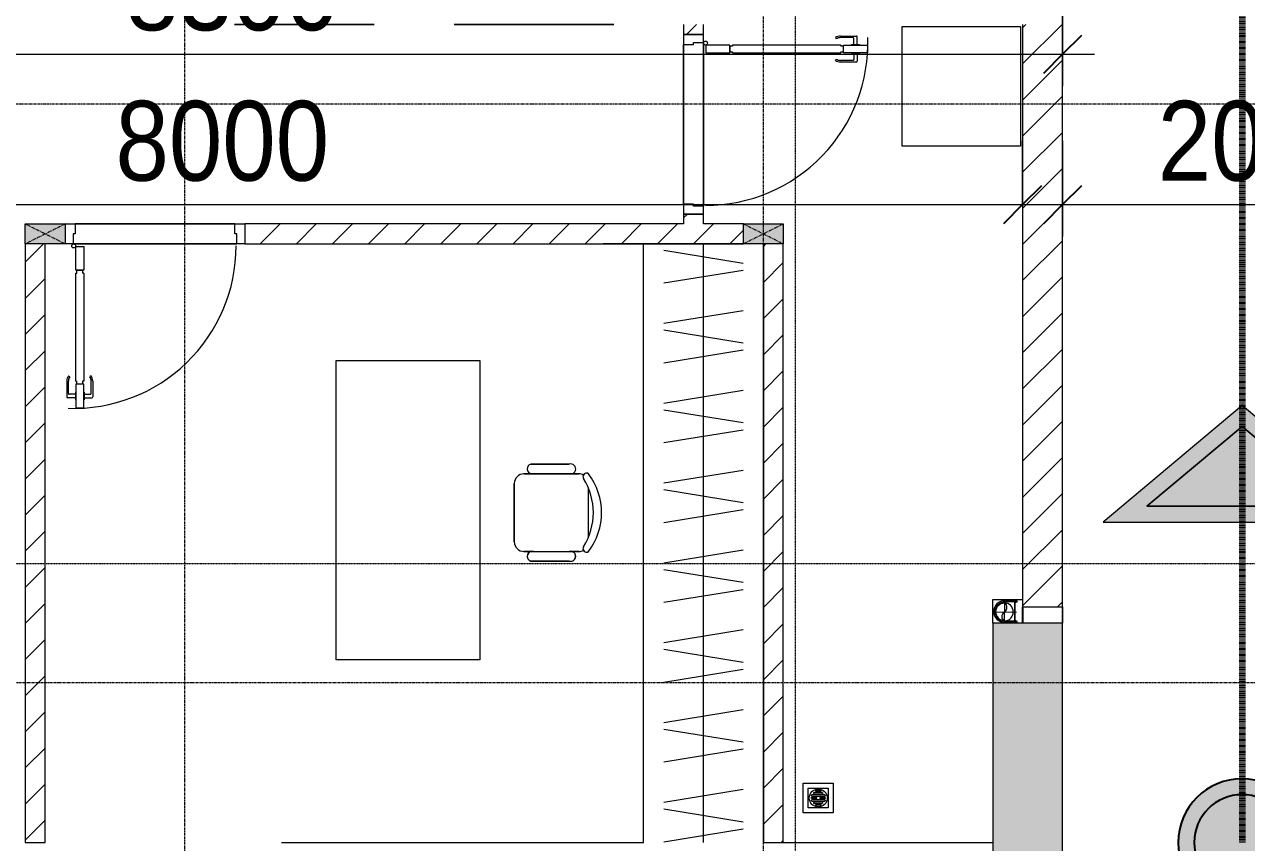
# Model space of a CAD drawing. Header units: millimetres. Extents: x 962 to 239635, y -15958 to 82755.
# Drawn here: x 172999 to 179126, y 24737 to 28837 of the extents above; entities that cross this region are included whole.
import ezdxf

# ---------------------------------------------------------------- set-up
doc = ezdxf.new("R2010")
doc.units = ezdxf.units.MM
for name, pattern in [('1 NÉT CALL OUT', [6, 3, -3]), ('Dash', [6, 3, -3]), ('Dash 1_8_', [6.35, 3.175, -3.175]), ('Dash Dot 3_16_', [7.9375, 4.7625, -1.5875, 0, -1.5875]), ('Grid Line', [22.225, 12.7, -3.175, 3.175, -3.175]), ('IMPORT-CENTER _2_', [40.64, 25.4, -5.08, 5.08, -5.08])]:
    doc.linetypes.add(name, pattern=pattern)
for name, color, linetype, lineweight in [('0-1', 7, 'Continuous', 5), ('A-ANNO-DIMS', 211, 'Continuous', 9), ('A-ANNO-DIMS-160', 211, 'Continuous', 9), ('A-ANNO-NOTE', 131, 'Continuous', 9), ('A-ANNO-NOTE-1', 131, 'Continuous', 25), ('A-AREA', 32, 'Dash 1_8_', 9), ('A-DETL-3', 90, '1 NÉT CALL OUT', 100), ('A-DETL-GENF-1', 9, 'Continuous', 9), ('A-DOOR-1', 254, 'Continuous', 9), ('A-DOOR-2', 9, 'Continuous', 9), ('A-FLOR', 192, 'Continuous', 9), ('A-FLOR-2', 9, 'Continuous', 9), ('A-WALL-1', 253, 'Continuous', 18), ('A-WALL-2', 9, 'Continuous', 9), ('A-WALL-3', 113, 'Continuous', 18), ('A-WALL-PATT-1', 10, 'Continuous', 9), ('A-WALL-PATT-2', 111, 'Continuous', 9), ('G-ANNO-SYMB-1', 111, 'Dash Dot 3_16_', 18), ('G-IMPT', 8, 'Continuous', 9), ('G-IMPT-1', 254, 'Continuous', 9), ('G-IMPT-2', 8, 'IMPORT-CENTER _2_', 9), ('I-FURN', 30, 'Continuous', 9), ('I-FURN-1', 254, 'Continuous', 9), ('M-EQPM', 50, 'Continuous', 9), ('S-COLS', 52, 'Continuous', 9), ('S-COLS-1', 52, 'Continuous', 5), ('S-COLS-2', 7, 'Continuous', 18), ('S-COLS-3', 254, 'Continuous', 9), ('S-COLS-4', 253, 'Continuous', 18), ('S-COLS-HDLN-1', 9, 'Dash', 9), ('S-GRID-1', 1, 'Grid Line', 9)]:
    doc.layers.add(name, color=color, linetype=linetype, lineweight=lineweight)
doc.styles.add('UTM Avo', font='UTM Avo.ttf', dxfattribs={"width": 0.9, "height": 400})
doc.dimstyles.new('1_Dim_chi_tiet_2_5', dxfattribs={"dimscale": 304.8, "dimtxt": 399.720379, "dimasz": 0.629921, "dimexe": 0.524934, "dimexo": 0.0625, "dimgap": 0.052493, "dimtad": 1, "dimdec": 0, "dimrnd": 5, "dimzin": 0, "dimdsep": 46, "dimtxsty": 'UTM Avo', "dimblk1": 'OBLIQUE', "dimblk2": 'OBLIQUE', "dimsah": 1, "dimcen": 0.09, "dimdle": 0.524934, "dimazin": 0, "dimtfac": 1, "dimtdec": 4, "dimtix": 1, "dimtmove": 0, "dimatfit": 3, "dimfxl": 1.049869, "dimfxlon": 1, "dimtvp": 1, "dimtolj": 1, "dimtzin": 0, "dimarcsym": 2})
doc.dimstyles.new('1_Dim_chi_tiet_2_5_1', dxfattribs={"dimscale": 304.8, "dimtxt": 399.720379, "dimasz": 0.629921, "dimexe": 0.524934, "dimexo": 0.0625, "dimgap": 0.052493, "dimtad": 1, "dimdec": 0, "dimrnd": 5, "dimzin": 0, "dimdsep": 46, "dimtxsty": 'UTM Avo', "dimblk1": 'OBLIQUE', "dimblk2": 'OBLIQUE', "dimsah": 1, "dimcen": 0.09, "dimdle": 0.524934, "dimazin": 0, "dimtfac": 1, "dimtdec": 4, "dimtix": 1, "dimtmove": 0, "dimatfit": 3, "dimfxl": 1.049869, "dimfxlon": 1, "dimtvp": 1, "dimtolj": 1, "dimtzin": 0, "dimarcsym": 2})
pattern_1 = [(45, (0, 0), (-90.50967, 90.50967), [])]

# ---------------------------------------------------------------- blocks, each defined once
blk = doc.blocks.new('NCV_TKTC_KET CAU_rvt-1-TKCS_MB TẦNG 2')
at = {"layer": 'S-COLS-1'}
h = blk.add_hatch(color=256, dxfattribs=at)
h.paths.add_polyline_path([(116452.6, 24536.9), (116452.6, 25836.9), (116102.6, 25836.9), (116102.6, 24536.9), (116182.6, 24536.9)])
h.paths.add_polyline_path([(116172.6, 24561.9), (116172.6, 24611.9), (116182.6, 24611.9), (116182.6, 24561.9)])
at = {"layer": 'S-COLS-2'}
for p, q in [((116452.6, 25836.9), (116102.6, 25836.9)), ((116102.6, 25836.9), (116102.6, 24536.9)), ((116452.6, 24536.9), (116452.6, 25836.9))]:
    blk.add_line(p, q, dxfattribs=at)
blk = doc.blocks.new('DOOR_CW_01 CANH MO-PANEL KINH - DIW_01-900x2200-CỬA GỖ VÂN LAMINATE-V12-TKCS_MB TẦNG 2')
at = {"layer": 'A-DETL-GENF-1'}
for p, q in [((-397, -182), (-397, -62)), ((-397, -62), (-357, -62)), ((-357, -62), (-357, -182)), ((-357, -182), (-397, -182)), ((-391, -196), (-391, -182)), ((-391, -182), (-363, -182)), ((-363, -182), (-363, -196)), ((-397, -196), (-391, -196)), ((-397, -738), (-397, -196)), ((-357, -196), (-363, -196)), ((-357, -196), (-357, -738)), ((-433.9, -711.2), (-427.3, -715.8)), ((-320.1, -711.2), (-326.7, -715.8)), ((-442, -737), (-442, -816.5)), ((-434, -799.5), (-434, -737)), ((-399, -792.2), (-399, -831.8)), ((-397, -792.2), (-399, -792.2)), ((-397, -738), (-391, -738)), ((-357, -752), (-397, -752)), ((-397, -752), (-397, -872)), ((-397, -792.2), (-397, -831.8)), ((-391, -752), (-391, -738)), ((-363, -752), (-391, -752)), ((-357, -738), (-363, -738)), ((-363, -738), (-363, -752)), ((-357, -872), (-357, -752)), ((-357, -792.2), (-357, -831.8)), ((-357, -792.2), (-355, -792.2)), ((-355, -792.2), (-355, -831.8)), ((-320, -799.5), (-320, -737)), ((-312, -737), (-312, -816.5)), ((-399, -820.5), (-438, -820.5)), ((-399, -803.5), (-430, -803.5)), ((-399, -831.8), (-397, -831.8)), ((-355, -831.8), (-357, -831.8)), ((-355, -803.5), (-324, -803.5)), ((-355, -820.5), (-316, -820.5)), ((-397, -872), (-357, -872))]:
    blk.add_line(p, q, dxfattribs=at)
blk.add_circle((-407, -60), 10, dxfattribs=at)
for centre, radius, start, end in [((-407, -60), 814, 268, 0), ((-397, -737), 45, 145, 180), ((-397, -737), 37, 145, 180), ((-357, -737), 37, 0, 35), ((-357, -737), 45, 360, 35), ((-438, -816.5), 4, 180, 270), ((-430, -799.5), 4, 180, 270), ((-324, -799.5), 4, 270, 0), ((-316, -816.5), 4, 270, 0)]:
    blk.add_arc(centre, radius, start, end, dxfattribs=at)
at = {"layer": 'A-DOOR-2'}
for p, q in [((-450, 50), (-400, 50)), ((-400, 50), (-400, 0)), ((400, 0), (400, 50)), ((400, 50), (450, 50)), ((450, 50), (450, -50)), ((-410, -50), (-450, -50)), ((-410, 0), (-410, -50)), ((-400, 0), (-410, 0)), ((-407, -50), (-382, -50)), ((410, 0), (400, 0)), ((410, -50), (410, 0)), ((450, -50), (410, -50))]:
    blk.add_line(p, q, dxfattribs=at)
blk = doc.blocks.new('TU DO LV A - TU DO LV A-901194-TKCS_MB TẦNG 2')
at = {"layer": 'I-FURN'}
for p, q in [((0, 0), (3000, 0)), ((4.3, -101), (68.9, -499)), ((169, -101), (104.4, -499)), ((202.5, -101), (267.1, -499)), ((404.3, -101), (468.9, -499)), ((569, -101), (504.4, -499)), ((602.5, -101), (667.1, -499)), ((804.3, -101), (868.9, -499)), ((969, -101), (904.4, -499)), ((1002.5, -101), (1067.1, -499)), ((1204.3, -101), (1268.9, -499)), ((1369, -101), (1304.4, -499)), ((1402.5, -101), (1467.1, -499)), ((1604.3, -101), (1668.9, -499)), ((1769, -101), (1704.4, -499)), ((1802.5, -101), (1867.1, -499)), ((2004.3, -101), (2068.9, -499)), ((2169, -101), (2104.4, -499)), ((2202.5, -101), (2267.1, -499)), ((2404.3, -101), (2468.9, -499)), ((2569, -101), (2504.4, -499)), ((2602.5, -101), (2667.1, -499)), ((2804.3, -101), (2868.9, -499)), ((2969, -101), (2904.4, -499)), ((0, -300), (3000, -300))]:
    blk.add_line(p, q, dxfattribs=at)
at = {"layer": 'I-FURN-1'}
blk.add_line((0, 0), (3000, 0), dxfattribs=at)
blk = doc.blocks.new('BAN LV A - BAN LV A_dwg_ban hoc2-348006-TKCS_MB TẦNG 2')
at = {"layer": 'I-FURN'}
for p, q in [((145.8, 437.4), (-145.8, 437.4)), ((-194.4, 388.8), (-194.4, 113.4)), ((194.4, 113.4), (194.4, 388.8)), ((-243, 354.4), (-243, 162)), ((194.4, 351.4), (194.4, 150.8)), ((243.7, 162), (243.7, 354.4)), ((-120.5, 64.8), (120.5, 64.8))]:
    blk.add_line(p, q, dxfattribs=at)
at = {"layer": 'I-FURN', "flags": 128}
blk.add_lwpolyline([(-737.8, 610.5), (-737.8, 1330.5), (-154.9, 1330.5), (762.2, 1330.5), (762.2, 610.5)], close=True, dxfattribs=at)
at = {"layer": 'I-FURN'}
for centre, radius, start, end in [((-145.8, 388.8), 48.6, 90, 180), ((145.8, 388.8), 48.6, 360, 90), ((-218.7, 347.3), 25.3, 343.7398, 163.7398), ((219.4, 347.3), 25.3, 16.2602, 170.70537), ((-218.7, 154.9), 25.3, 163.7398, 16.2602), ((219.4, 154.9), 25.3, 189.29463, 16.2602), ((-180.2, 75.4), 17.8, 57.97259, 216.69006), ((-145.8, 113.4), 48.6, 180, 207.58444), ((0, 324), 324, 233.1301, 306.8699), ((0, 359.3), 318.2, 237.57575, 302.42425), ((180.2, 75.4), 17.8, 323.30994, 122.02741), ((145.8, 113.4), 48.6, 332.41556, 0)]:
    blk.add_arc(centre, radius, start, end, dxfattribs=at)
blk = doc.blocks.new('BAN LV A - BAN LV A_dwg-348005-TKCS_MB TẦNG 2')
at = {"extrusion": (0, 0, -1), "zscale": -1, "rotation": 180}
blk.add_blockref('BAN LV A - BAN LV A_dwg_ban hoc2-348006-TKCS_MB TẦNG 2', (-729, 1383.7), dxfattribs=at)
blk = doc.blocks.new('BAN LV A - BAN LV A-401069-TKCS_MB TẦNG 2')
at = {"layer": 'I-FURN-1'}
for p, q in [((-8.8, -53.2), (1491.2, -53.2)), ((-8.8, -773.2), (-8.8, -53.2)), ((1491.2, -53.2), (1491.2, -773.2)), ((1491.2, -773.2), (-8.8, -773.2)), ((583.2, -946.3), (874.8, -946.3)), ((486, -1221.7), (486, -1029.3)), ((534.6, -1029.3), (534.6, -994.9)), ((923.4, -994.9), (923.4, -1032.3)), ((972.7, -1029.3), (972.7, -1221.7)), ((534.6, -1270.3), (534.6, -1235.9)), ((923.4, -1232.9), (923.4, -1270.3))]:
    blk.add_line(p, q, dxfattribs=at)
for centre, radius, start, end in [((583.2, -994.9), 48.6, 90, 180), ((874.8, -994.9), 48.6, 0, 90), ((510.3, -1036.4), 25.3, 16.2602, 163.7398), ((948.4, -1036.4), 25.3, 16.2602, 170.70537), ((510.3, -1228.8), 25.3, 163.7398, 343.7398), ((948.4, -1228.8), 25.3, 189.29463, 16.2602), ((583.2, -1270.3), 48.6, 180, 207.58444), ((874.8, -1270.3), 48.6, 332.41556, 0), ((548.9, -1308.3), 17.8, 119.40397, 216.69006), ((729, -1059.7), 324, 233.1301, 306.8699), ((909.2, -1308.3), 17.8, 323.30994, 60.59603)]:
    blk.add_arc(centre, radius, start, end, dxfattribs=at)
at = {"extrusion": (0, 0, -1), "zscale": -1, "rotation": 180}
blk.add_blockref('BAN LV A - BAN LV A_dwg-348005-TKCS_MB TẦNG 2', (0, 0), dxfattribs=at)
blk = doc.blocks.new('MAY GIAT - MAY GIAT_dwg-348053-TKCS_MB TẦNG 2')
at = {"layer": 'G-IMPT-1', "flags": 128}
blk.add_lwpolyline([(5, 596.6), (5, 2.3), (605, 2.3), (605, 596.6)], close=True, dxfattribs=at)
blk = doc.blocks.new('MAY GIAT - MAY GIAT-401071-TKCS_MB TẦNG 2')
at = {"layer": 'I-FURN-1'}
for p, q in [((5, -2.3), (605, -2.3)), ((5, -596.6), (5, -2.3)), ((605, -2.3), (605, -596.6)), ((605, -596.6), (5, -596.6))]:
    blk.add_line(p, q, dxfattribs=at)
at = {"extrusion": (0, 0, -1), "zscale": -1, "rotation": 180}
blk.add_blockref('MAY GIAT - MAY GIAT_dwg-348053-TKCS_MB TẦNG 2', (0, 0), dxfattribs=at)
blk = doc.blocks.new('G1_SOF - BO TRU - 100x200-746114-TKCS_MB TẦNG 2')
at = {"layer": 'S-COLS'}
blk.add_hatch(color=256, dxfattribs=at).paths.add_polyline_path([(50, -100), (50, 100), (-50, 100), (-50, -100)])
at = {"layer": 'S-COLS-4'}
for p, q in [((-50, 100), (50, 100)), ((-50, -100), (-50, 100)), ((50, 100), (50, -100)), ((50, -100), (-50, -100))]:
    blk.add_line(p, q, dxfattribs=at)
at = {"layer": 'S-COLS-HDLN-1'}
for p, q in [((50, -100), (-50, 100)), ((-50, -100), (50, 100))]:
    blk.add_line(p, q, dxfattribs=at)
blk = doc.blocks.new('DOOR_CW_01 CANH MO-PANEL KINH - DIG_01-900x2200-CỬA NHÔM KÍNH-901226-TKCS_MB TẦNG 2')
at = {"layer": 'A-DETL-GENF-1'}
for p, q in [((-397, 872), (-357, 872)), ((-397, 752), (-397, 872)), ((-357, 872), (-357, 752)), ((-442, 737), (-442, 816.5)), ((-399, 820.5), (-438, 820.5)), ((-434, 799.5), (-434, 737)), ((-399, 803.5), (-430, 803.5)), ((-399, 831.8), (-397, 831.8)), ((-399, 792.2), (-399, 831.8)), ((-397, 792.2), (-397, 831.8)), ((-357, 792.2), (-357, 831.8)), ((-355, 831.8), (-357, 831.8)), ((-355, 792.2), (-355, 831.8)), ((-355, 820.5), (-316, 820.5)), ((-355, 803.5), (-324, 803.5)), ((-320, 799.5), (-320, 737)), ((-312, 737), (-312, 816.5)), ((-397, 792.2), (-399, 792.2)), ((-357, 752), (-397, 752)), ((-397, 738), (-391, 738)), ((-397, 738), (-397, 196)), ((-363, 752), (-391, 752)), ((-391, 752), (-391, 738)), ((-363, 738), (-363, 752)), ((-357, 738), (-363, 738)), ((-357, 792.2), (-355, 792.2)), ((-357, 196), (-357, 738)), ((-433.9, 711.2), (-427.3, 715.8)), ((-320.1, 711.2), (-326.7, 715.8)), ((-397, 196), (-391, 196)), ((-391, 196), (-391, 182)), ((-357, 196), (-363, 196)), ((-363, 182), (-363, 196)), ((-357, 182), (-397, 182)), ((-397, 182), (-397, 62)), ((-391, 182), (-363, 182)), ((-357, 62), (-357, 182)), ((-397, 62), (-357, 62))]:
    blk.add_line(p, q, dxfattribs=at)
blk.add_circle((-407, 60), 10, dxfattribs=at)
for centre, radius, start, end in [((-407, 60), 814, 360, 92), ((-438, 816.5), 4, 90, 180), ((-430, 799.5), 4, 90, 180), ((-324, 799.5), 4, 360, 90), ((-316, 816.5), 4, 0, 90), ((-397, 737), 45, 180, 215), ((-397, 737), 37, 180, 215), ((-357, 737), 37, 325, 0), ((-357, 737), 45, 325, 0)]:
    blk.add_arc(centre, radius, start, end, dxfattribs=at)
at = {"layer": 'A-DOOR-2'}
for p, q in [((-410, 50), (-450, 50)), ((-450, 50), (-450, -50)), ((-410, 0), (-410, 50)), ((-400, 0), (-410, 0)), ((-407, 50), (-382, 50)), ((-400, -50), (-400, 0)), ((410, 0), (400, 0)), ((400, 0), (400, -50)), ((450, 50), (410, 50)), ((410, 50), (410, 0)), ((450, -50), (450, 50)), ((-450, -50), (-400, -50)), ((400, -50), (450, -50))]:
    blk.add_line(p, q, dxfattribs=at)
blk = doc.blocks.new('NCV_TKTC_TANG 2_rvt-1-TKCS_MB TẦNG 2')
at = {"layer": 'A-WALL-PATT-1'}
h = blk.add_hatch(dxfattribs=at)
h.set_pattern_fill('FP_1', color=256, style=0, pattern_type=2)
h.set_pattern_definition(pattern_1)
h.paths.add_polyline_path([(114552.6, 27836.9), (114652.6, 27836.9), (114652.6, 27886.9), (114552.6, 27886.9), (114552.6, 27850)])
h.paths.add_polyline_path([(114552.6, 28786.9), (114652.6, 28786.9), (114652.6, 28836.9), (114552.6, 28836.9)])
h = blk.add_hatch(dxfattribs=at)
h.set_pattern_fill('FP_1', color=256, style=0, pattern_type=2)
h.set_pattern_definition(pattern_1)
h.paths.add_polyline_path([(112352.6, 27736.9), (114852.6, 27736.9), (114852.6, 27836.9), (112352.6, 27836.9)])
h = blk.add_hatch(dxfattribs=at)
h.set_pattern_fill('FP_1', color=256, style=0, pattern_type=2)
h.set_pattern_definition(pattern_1)
h.paths.add_polyline_path([(111252.6, 24736.9), (111352.6, 24736.9), (111352.6, 27736.9), (111252.6, 27736.9), (111252.6, 25733.6)])
h = blk.add_hatch(dxfattribs=at)
h.set_pattern_fill('FP_1', color=256, style=0, pattern_type=2)
h.set_pattern_definition(pattern_1)
h.paths.add_polyline_path([(115052.6, 24736.9), (115052.6, 27736.9), (114952.6, 27736.9), (114952.6, 24736.9)])
at = {"layer": 'A-FLOR-2'}
for p, q in [((113000.9, 28836.9), (112300.9, 28836.9)), ((112300.9, 28836.9), (113000.9, 28836.9)), ((114202.5, 28836.9), (113402.5, 28836.9)), ((113402.5, 28836.9), (114202.5, 28836.9)), ((114552.6, 27936.9), (114552.6, 28736.9)), ((114552.6, 28736.9), (114552.6, 27936.9)), ((114652.6, 27926.9), (114652.6, 28746.9)), ((111502.6, 27836.9), (112302.6, 27836.9)), ((112302.6, 27836.9), (111502.6, 27836.9)), ((112312.6, 27736.9), (111492.6, 27736.9)), ((111492.6, 27736.9), (112312.6, 27736.9)), ((114352.6, 27736.9), (114149.2, 27736.9)), ((114852.6, 27736.9), (114352.6, 27736.9)), ((114952.6, 27736.9), (114852.6, 27736.9)), ((114952.6, 24736.9), (114952.6, 27736.9)), ((116252.6, 25836.9), (116252.6, 25918.2)), ((112537.1, 24736.9), (113852.6, 24736.9)), ((113852.6, 24736.9), (114352.6, 24736.9))]:
    blk.add_line(p, q, dxfattribs=at)
at = {"layer": 'A-WALL-1'}
for p, q in [((114552.6, 28836.9), (114552.6, 28786.9)), ((114652.6, 28786.9), (114652.6, 28836.9)), ((114552.6, 28786.9), (114652.6, 28786.9)), ((114652.6, 27886.9), (114552.6, 27886.9)), ((114552.6, 27886.9), (114552.6, 27836.9)), ((114652.6, 27836.9), (114652.6, 27886.9)), ((114552.6, 27836.9), (112352.6, 27836.9)), ((112352.6, 27836.9), (112352.6, 27736.9)), ((114852.6, 27836.9), (114652.6, 27836.9)), ((111252.6, 27736.9), (111252.6, 24736.9)), ((111352.6, 24736.9), (111352.6, 27736.9)), ((112352.6, 27736.9), (114852.6, 27736.9)), ((114952.6, 27736.9), (114952.6, 24736.9)), ((115052.6, 24736.9), (115052.6, 27736.9)), ((111252.6, 24736.9), (111352.6, 24736.9)), ((114952.6, 24736.9), (115052.6, 24736.9))]:
    blk.add_line(p, q, dxfattribs=at)
at = {"layer": 'A-WALL-2'}
for p, q in [((114552.6, 27936.9), (114552.6, 28736.9)), ((114652.6, 28746.9), (114652.6, 27926.9)), ((111502.6, 27836.9), (112302.6, 27836.9)), ((112312.6, 27736.9), (111492.6, 27736.9)), ((115052.6, 24736.9), (116102.6, 24736.9))]:
    blk.add_line(p, q, dxfattribs=at)
at = {"layer": 'A-DOOR-1', "rotation": 270.0000000000014}
blk.add_blockref('DOOR_CW_01 CANH MO-PANEL KINH - DIG_01-900x2200-CỬA NHÔM KÍNH-901226-TKCS_MB TẦNG 2', (114602.6, 28336.9), dxfattribs=at)
at = {"layer": 'A-DOOR-1'}
blk.add_blockref('DOOR_CW_01 CANH MO-PANEL KINH - DIW_01-900x2200-CỬA GỖ VÂN LAMINATE-V12-TKCS_MB TẦNG 2', (111902.6, 27786.9), dxfattribs=at)
at = {"layer": 'I-FURN-1'}
for name, p, rotation in [('MAY GIAT - MAY GIAT-401071-TKCS_MB TẦNG 2', (115645.9, 28222), 90.00000000000053), ('TU DO LV A - TU DO LV A-901194-TKCS_MB TẦNG 2', (114352.6, 24736.9), 90.00000000000061), ('BAN LV A - BAN LV A-401069-TKCS_MB TẦNG 2', (112757.8, 25661.2), 90.00000000000084)]:
    blk.add_blockref(name, p, dxfattribs=dict(at, rotation=rotation))
at = {"layer": 'S-COLS-3', "rotation": 90.0000000000011}
for p in [(111352.6, 27786.9), (114952.6, 27786.9)]:
    blk.add_blockref('G1_SOF - BO TRU - 100x200-746114-TKCS_MB TẦNG 2', p, dxfattribs=at)
blk = doc.blocks.new('TKTC_XREF_251221_MB TANG 2-7 - TKTC_XREF_260130_MB TANG 2-5_dwg_$cc-V168-TKCS_MB TẦNG 2')
at = {"layer": 'G-IMPT-2'}
for p, q in [((-0.673, 0), (0.673, 0)), ((0, -0.673), (0, 0.62))]:
    blk.add_line(p, q, dxfattribs=at)
at = {"layer": 'M-EQPM'}
blk.add_circle((0, 0), 0.5, dxfattribs=at)
for centre, radius, start, end in [((0, 0), 0.5, 90, 270), ((0.188, 0.25), 0.313, 126.8699, 233.1301), ((-0.188, -0.25), 0.313, 306.8699, 53.1301)]:
    blk.add_arc(centre, radius, start, end, dxfattribs=at)
blk = doc.blocks.new('TKTC_XREF_251221_MB TANG 2-7 - TKTC_XREF_260130_MB TANG 2-5_dwg_CUM U_DN100-4746796-TKCS_MB TẦNG 2')
at = {"layer": 'G-IMPT'}
blk.add_hatch(color=256, dxfattribs=at).paths.add_polyline_path([(0, 61), (0, 57), (14.8, 55.1), (28.5, 49.4), (40.3, 40.3), (49.4, 28.5), (55.1, 14.8), (57, 0), (55.1, -14.8), (49.4, -28.5), (40.3, -40.3), (28.5, -49.4), (14.8, -55.1), (0, -57), (0, -61), (15.8, -58.9), (30.5, -52.8), (43.1, -43.1), (52.8, -30.5), (58.9, -15.8), (61, 0), (58.9, 15.8), (52.8, 30.5), (43.1, 43.1), (30.5, 52.8), (15.8, 58.9)])
for p, q in [((-79.1, 66.6), (-79.1, 63.4)), ((-76.6, 66.6), (-76.6, 63.4)), ((-74.6, 66.6), (-74.6, 63.4)), ((-72.7, 69.3), (-72.7, 60.7)), ((-66.9, 67.9), (-71.7, 67.9)), ((-66.9, 62.1), (-71.7, 62.1)), ((-65, 69), (0, 69)), ((-79.1, -63.4), (-79.1, -66.6)), ((-76.6, -63.4), (-76.6, -66.6)), ((-74.6, -63.4), (-74.6, -66.6)), ((-72.7, -60.7), (-72.7, -69.3)), ((-66.9, -62.1), (-71.7, -62.1)), ((-66.9, -67.9), (-71.7, -67.9)), ((-65, -69), (0, -69))]:
    blk.add_line(p, q, dxfattribs=at)
at = {"layer": 'G-IMPT', "flags": 128}
for points in [[(-72.7, 67.6), (-78.1, 67.6), (-78.1, 62.4), (-72.7, 62.4)], [(-71.7, 59.2), (-66.9, 59.2), (-66.9, 70.8), (-71.7, 70.8)], [(-66.9, 70.8), (-66.9, 72.7), (-65, 72.7), (-65, 57.3), (-66.9, 57.3), (-66.9, 59.2)], [(-65, 61), (0, 61), (0, 57)], [(-72.7, -62.4), (-78.1, -62.4), (-78.1, -67.6), (-72.7, -67.6)], [(-71.7, -70.8), (-66.9, -70.8), (-66.9, -59.2), (-71.7, -59.2)], [(-66.9, -59.2), (-66.9, -57.3), (-65, -57.3), (-65, -72.7), (-66.9, -72.7), (-66.9, -70.8)], [(-65, -61), (0, -61), (0, -57)]]:
    blk.add_lwpolyline(points, dxfattribs=at)
at = {"layer": 'G-IMPT'}
for centre, radius, start, end in [((-78.1, 66.6), 0.96, 90, 180), ((-78.1, 63.4), 0.96, 180, 270), ((-71.1, 69.3), 1.56, 112.61986, 247.38014), ((-67.9, 65), 4.8, 143.1301, 216.8699), ((-71.1, 60.7), 1.56, 112.61986, 247.38014), ((0, 0), 69, 270, 90), ((0, 0), 61, 270, 90), ((0, 0), 57, 270, 90), ((-78.1, -63.4), 0.96, 90, 180), ((-78.1, -66.6), 0.96, 180, 270), ((-71.1, -60.7), 1.56, 112.61986, 247.38014), ((-67.9, -65), 4.8, 143.1301, 216.8699), ((-71.1, -69.3), 1.56, 112.61986, 247.38014)]:
    blk.add_arc(centre, radius, start, end, dxfattribs=at)
blk = doc.blocks.new('TKTC_XREF_251221_MB TANG 2-7 - TKTC_XREF_260130_MB TANG 2-5_dwg_THU NUOC - THU NUOC-444531-TKCS_MB TẦNG 1-4746810-TKCS_MB TẦNG 2')
at = {"layer": 'G-IMPT'}
for p, q in [((-23.3, 10.8), (40.9, 10.8)), ((40.9, 4.8), (-23.3, 4.8)), ((-11, 23.3), (28.5, 23.3)), ((28.5, 17.3), (-11, 17.3)), ((-1.1, 35.6), (18.5, 35.6)), ((18.5, 29.6), (-1.1, 29.6)), ((-23.3, -13.6), (40.9, -13.6)), ((40.9, -19.6), (-23.3, -19.6)), ((-11, -26.1), (28.5, -26.1)), ((28.5, -32.1), (-11, -32.1)), ((-1.1, -38.5), (18.5, -38.5)), ((18.5, -44.5), (-1.1, -44.5))]:
    blk.add_line(p, q, dxfattribs=at)
at = {"layer": 'G-IMPT', "flags": 128}
for points in [[(83.7, -79.4), (83.7, 70.6), (-66.3, 70.6), (-66.3, -79.4)], [(58.7, -54.4), (58.7, 45.6), (-41.3, 45.6), (-41.3, -54.4)]]:
    blk.add_lwpolyline(points, close=True, dxfattribs=at)
for points in [[(-23.3, -1.2), (0.7, -1.2), (0.7, -7.2), (-23.3, -7.2)], [(40.9, -7.2), (16.7, -7.2), (16.7, -1.2), (40.9, -1.2)]]:
    blk.add_lwpolyline(points, dxfattribs=at)
at = {"layer": 'G-IMPT'}
for centre, radius, start, end in [((8.7, -4.4), 45, 360, 180), ((8.7, -4.4), 45, 360, 180), ((-23.3, 7.8), 3, 90, 270), ((-11, 20.3), 3, 90, 270), ((-1.1, 32.6), 3, 90, 270), ((18.5, 32.6), 3, 270, 90), ((28.5, 20.3), 3, 270, 90), ((40.9, 7.8), 3, 270, 90), ((8.7, -4.4), 45, 180, 360), ((8.7, -4.4), 45, 180, 360), ((-23.3, -4.2), 3, 90, 270), ((-23.3, -16.6), 3, 90, 270), ((-11, -29.1), 3, 90, 270), ((-1.1, -41.5), 3, 90, 270), ((18.5, -41.5), 3, 270, 90), ((28.5, -29.1), 3, 270, 90), ((40.9, -4.2), 3, 270, 90), ((40.9, -16.6), 3, 270, 90)]:
    blk.add_arc(centre, radius, start, end, dxfattribs=at)
blk = doc.blocks.new('TKTC_XREF_251221_MB TANG 2-7 - TKTC_XREF_251221_MB TANG 2-7-2039446-TKCS_MB TẦNG 2')
at = {"layer": 'M-EQPM'}
for p, q in [((82451.1, 8717.8), (82561, 8717.8)), ((82451.1, 8600), (82451.1, 8717.8)), ((82561, 8718), (82600, 8718)), ((82561, 8600), (82561, 8718)), ((82561, 8717.8), (82561, 8600)), ((82601, 8681.3), (82601, 8600))]:
    blk.add_line(p, q, dxfattribs=at)
at = {"extrusion": (0, 0, -1), "xscale": 90.00000000005102, "yscale": 90.00000000005102, "zscale": -90.00000000005102, "rotation": 180.3740267799382}
blk.add_blockref('TKTC_XREF_251221_MB TANG 2-7 - TKTC_XREF_260130_MB TANG 2-5_dwg_$cc-V168-TKCS_MB TẦNG 2', (-82508.2, 8655.8), dxfattribs=at)
at = {"xscale": 0.7894736842105242, "yscale": 0.7894736842105242, "zscale": 0.7894736842105242, "rotation": 180}
blk.add_blockref('TKTC_XREF_251221_MB TANG 2-7 - TKTC_XREF_260130_MB TANG 2-5_dwg_CUM U_DN100-4746796-TKCS_MB TẦNG 2', (82509.7, 8657.6), dxfattribs=at)
at = {"extrusion": (0, 0, -1), "zscale": -1}
blk.add_blockref('TKTC_XREF_251221_MB TANG 2-7 - TKTC_XREF_260130_MB TANG 2-5_dwg_THU NUOC - THU NUOC-444531-TKCS_MB TẦNG 1-4746810-TKCS_MB TẦNG 2', (-81584.2, 7727.7), dxfattribs=at)
blk = doc.blocks.new('DIMBLOCK68-TKCS_MB TẦNG 2')
at = {"layer": 'A-ANNO-DIMS-160'}
for p, q in [((169903.5, 29007.8), (169903.5, 28527.8)), ((169903.5, 28687.8), (169903.5, 29007.8)), ((178203.5, 29007.8), (178203.5, 28527.8)), ((178203.5, 28687.8), (178203.5, 29007.8)), ((169903.5, 28687.8), (178363.5, 28687.8))]:
    blk.add_line(p, q, dxfattribs=at)
at = {"layer": 'A-ANNO-DIMS-160', "lineweight": 25}
for p, q in [((169903.5, 28687.8), (169999.5, 28783.8)), ((178203.5, 28687.8), (178299.5, 28783.8)), ((169903.5, 28687.8), (169807.5, 28591.8)), ((178203.5, 28687.8), (178107.5, 28591.8))]:
    blk.add_line(p, q, dxfattribs=at)
at = {"layer": 'A-ANNO-DIMS-160', "color": 0, "insert": (173505.7, 29207.5), "char_height": 400, "width": 1314.636, "attachment_point": 1, "line_spacing_factor": 1.110334, "style": 'UTM Avo'}
blk.add_mtext('8300', dxfattribs=at)
blk = doc.blocks.new('_Oblique')
at = {"color": 0, "linetype": 'ByBlock', "lineweight": -2}
blk.add_line((-0.5, -0.5), (0.5, 0.5), dxfattribs=at)
blk = doc.blocks.new('HDNDCT_MŨI TÊN THOÁT HIỂM - HDNDCT_MŨI TÊN THOÁT HIỂM-2437747-TKCS_MB TẦNG 2')
at = {"layer": 'A-ANNO-NOTE'}
h = blk.add_hatch(color=256, dxfattribs=at)
h.paths.add_polyline_path([(-3.153, 0), (0.5, 4.353), (0.5, -4.353)])
h.paths.add_polyline_path([(-2.5, 0), (0, -2.979), (0, 2.979)])
blk.add_hatch(color=256, dxfattribs=at).paths.add_polyline_path([(0, -2.979), (-2.5, 0), (0, 2.979)])
for p, q in [((0.5, 4.353), (-3.153, 0)), ((0.5, -4.353), (0.5, 4.353)), ((-2.5, 0), (0, 2.979)), ((0, 2.979), (-2.5, 0)), ((0, 2.979), (0, -2.979)), ((0, -2.979), (0, 2.979)), ((-3.153, 0), (0.5, -4.353)), ((0, -2.979), (-2.5, 0)), ((-2.5, 0), (0, -2.979))]:
    blk.add_line(p, q, dxfattribs=at)
blk = doc.blocks.new('HDNDCT_DIEM THOAT HIEM XA NHAT - HDNDCT_DIEM THOAT HIEM XA NHAT-2431632-TKCS_MB TẦNG 2')
at = {"layer": 'A-ANNO-NOTE'}
h = blk.add_hatch(color=256, dxfattribs=at)
edge = h.paths.add_edge_path()
edge.add_arc((0, 0), 2, 0, 180)
edge.add_arc((0, 0), 2, 180, 360)
edge = h.paths.add_edge_path()
edge.add_arc((0, 0), 1.5, 180, 360)
edge.add_arc((0, 0), 1.5, 360, 540)
h = blk.add_hatch(color=256, dxfattribs=at)
edge = h.paths.add_edge_path()
edge.add_arc((0, 0), 1.5, 0, 180)
edge.add_arc((0, 0), 1.5, 180, 360)
at = {"layer": 'A-ANNO-NOTE-1'}
for radius, start, end in [(2, 0, 180), (1.5, 0, 180), (1.5, 0, 180), (1.5, 180, 360), (2, 180, 360), (1.5, 180, 360)]:
    blk.add_arc((0, 0), radius, start, end, dxfattribs=at)
blk = doc.blocks.new('DIMBLOCK236-TKCS_MB TẦNG 2')
at = {"layer": 'A-ANNO-DIMS-160'}
for p, q in [((178203.5, 28254.2), (178203.5, 27774.2)), ((178203.5, 27934.2), (178203.5, 28254.2)), ((180253.5, 28254.2), (180253.5, 27774.2)), ((180253.5, 27934.2), (180253.5, 28254.2)), ((178043.5, 27934.2), (180413.5, 27934.2))]:
    blk.add_line(p, q, dxfattribs=at)
at = {"layer": 'A-ANNO-DIMS-160', "lineweight": 25}
for p, q in [((178203.5, 27934.2), (178299.5, 28030.2)), ((180253.5, 27934.2), (180349.5, 28030.2)), ((178203.5, 27934.2), (178107.5, 27838.2)), ((180253.5, 27934.2), (180157.5, 27838.2))]:
    blk.add_line(p, q, dxfattribs=at)
at = {"layer": 'A-ANNO-DIMS-160', "color": 0, "insert": (178680.7, 28453.9), "char_height": 400, "width": 1314.636, "attachment_point": 1, "line_spacing_factor": 1.110334, "style": 'UTM Avo'}
blk.add_mtext('2050', dxfattribs=at)
blk = doc.blocks.new('DIMBLOCK284-TKCS_MB TẦNG 2')
at = {"layer": 'A-ANNO-DIMS-160'}
for p, q in [((170003.5, 28254.2), (170003.5, 27774.2)), ((170003.5, 27934.2), (170003.5, 28254.2)), ((178003.5, 28254.2), (178003.5, 27774.2)), ((178003.5, 27934.2), (178003.5, 28254.2)), ((169843.5, 27934.2), (178163.5, 27934.2))]:
    blk.add_line(p, q, dxfattribs=at)
at = {"layer": 'A-ANNO-DIMS-160', "lineweight": 25}
for p, q in [((170003.5, 27934.2), (170099.5, 28030.2)), ((178003.5, 27934.2), (178099.5, 28030.2)), ((170003.5, 27934.2), (169907.5, 27838.2)), ((178003.5, 27934.2), (177907.5, 27838.2))]:
    blk.add_line(p, q, dxfattribs=at)
at = {"layer": 'A-ANNO-DIMS-160', "color": 0, "insert": (173455.7, 28453.9), "char_height": 400, "width": 1314.636, "attachment_point": 1, "line_spacing_factor": 1.110334, "style": 'UTM Avo'}
blk.add_mtext('8000', dxfattribs=at)

msp = doc.modelspace()

# ---------------------------------------------------------------- hatches: boundary and pattern name
at = {"layer": 'A-WALL-PATT-2'}
h = msp.add_hatch(dxfattribs=at)
h.set_pattern_fill('FP_1', color=256, style=0, pattern_type=2)
h.set_pattern_definition([(45, (61750.9, 0), (-90.50967, 90.50967), [])])
h.paths.add_polyline_path([(178203.5, 25918.2), (178203.5, 28836.9), (178003.5, 28836.9), (178003.5, 25918.2)])
h.paths.add_polyline_path([(178003.5, 29036.9), (178203.5, 29036.9), (178203.5, 32318.4), (178003.5, 32318.4), (178003.5, 29966.3)])

# ---------------------------------------------------------------- linework, layer by layer
at = {"layer": 'A-AREA'}
for p, q in [((178003.5, 25836.9), (178003.5, 25918.2)), ((178203.5, 25918.2), (178203.5, 25836.9))]:
    msp.add_line(p, q, dxfattribs=at)
at = {"layer": 'A-DETL-3'}
msp.add_line((179103.5, 34537.4), (179103.5, 24736.9), dxfattribs=at)
at = {"layer": 'A-FLOR'}
msp.add_line((178203.5, 25918.2), (178203.5, 25836.9), dxfattribs=at)
at = {"layer": 'A-WALL-3'}
for p, q in [((178003.5, 28836.9), (178003.5, 25918.2)), ((178203.5, 25918.2), (178203.5, 28836.9)), ((178003.5, 25918.2), (178203.5, 25918.2))]:
    msp.add_line(p, q, dxfattribs=at)
at = {"layer": 'G-ANNO-SYMB-1'}
for p, q in [((176863.5, 82373.8), (176863.5, 13547.9)), ((90498.7, 26135.3), (196677.7, 26135.3))]:
    msp.add_line(p, q, dxfattribs=at)
at = {"layer": 'S-GRID-1'}
for p, q in [((173803.5, 19351.6), (173803.5, 76542.3)), ((176703.5, 19351.6), (176703.5, 76542.3)), ((178203.5, 19351.6), (178203.5, 76542.3)), ((189415.6, 28436.9), (96253.4, 28436.9)), ((187383.6, 25536.9), (98285.4, 25536.9))]:
    msp.add_line(p, q, dxfattribs=at)

# ---------------------------------------------------------------- block references
at = {"layer": '0-1'}
for name in ['NCV_TKTC_KET CAU_rvt-1-TKCS_MB TẦNG 2', 'NCV_TKTC_TANG 2_rvt-1-TKCS_MB TẦNG 2']:
    msp.add_blockref(name, (61750.9, 0), dxfattribs=at)
at = {"layer": 'A-ANNO-NOTE', "xscale": 160, "yscale": 160, "zscale": 160}
for name, p, rotation in [('HDNDCT_MŨI TÊN THOÁT HIỂM - HDNDCT_MŨI TÊN THOÁT HIỂM-2437747-TKCS_MB TẦNG 2', (179103.5, 26422.2), 269.9999999999999), ('HDNDCT_DIEM THOAT HIEM XA NHAT - HDNDCT_DIEM THOAT HIEM XA NHAT-2431632-TKCS_MB TẦNG 2', (179103.5, 24736.9), 180)]:
    msp.add_blockref(name, p, dxfattribs=dict(at, rotation=rotation))
at = {"layer": 'M-EQPM'}
msp.add_blockref('TKTC_XREF_251221_MB TANG 2-7 - TKTC_XREF_251221_MB TANG 2-7-2039446-TKCS_MB TẦNG 2', (95403.5, 17236.9), dxfattribs=at)

# ---------------------------------------------------------------- dimensions: what is measured, and where the dimension line sits
at = {"layer": 'A-ANNO-DIMS'}
for base, p1, p2, dimstyle, override, picture, middle in [((178203.5, 28687.8), (169903.5, 29007.8), (178203.5, 29007.8), '1_Dim_chi_tiet_2_5', {"dimpost": '<>', "dimfxl": 8300}, 'DIMBLOCK68-TKCS_MB TẦNG 2', (174053.5, 28910.8)), ((178003.5, 27934.2), (170003.5, 28254.2), (178003.5, 28254.2), '1_Dim_chi_tiet_2_5_1', {"dimpost": '<>', "dimfxl": 8000}, 'DIMBLOCK284-TKCS_MB TẦNG 2', (174003.5, 28157.2)), ((180253.5, 27934.2), (178203.5, 28254.2), (180253.5, 28254.2), '1_Dim_chi_tiet_2_5', {"dimpost": '<>', "dimfxl": 2050}, 'DIMBLOCK236-TKCS_MB TẦNG 2', (179228.5, 28157.2))]:
    dim = msp.add_linear_dim(base=base, p1=p1, p2=p2, dimstyle=dimstyle, override=override, dxfattribs=at)
    dim.commit()
    dim.dimension.update_dxf_attribs({"geometry": picture, "text_midpoint": middle})

doc.saveas('drawing.dxf')
